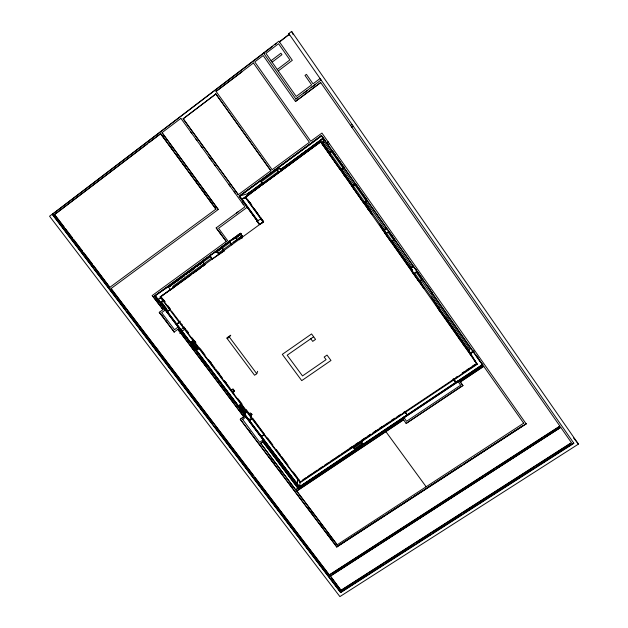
<?xml version="1.0" encoding="UTF-8"?>
<svg xmlns="http://www.w3.org/2000/svg" width="628" height="628" viewBox="0 0 628 628"><rect width="100%" height="100%" fill="white"/><g stroke="black" fill="none" stroke-linecap="round" stroke-linejoin="round"><path stroke-width="0.94" d="M567.712 446.508L573.678 443.046L340.651 592.228L367.906 574.439M330.202 576.049L560.757 427.37L571.527 442.819L341.004 590.469L341.02 589.896M523.689 423.17L337.165 544.782L260.699 443.313L263.006 441.735L298.065 488.176L295.717 489.958L260.699 443.313M525.958 423.555L526.193 423.916L336.789 547.027L336.812 546.501M341.004 590.469L330.218 575.719M526.193 423.916L321.944 133.073L310.75 141.253L254.764 61.882L263.195 55.562L295.474 101.461L320.696 82.519L559.98 426.239L329.284 575.091L329.315 574.534M331.246 152.125L323.349 140.892L323.758 138.333M297.994 478.803L296.918 484.792L299.25 487.877L299.375 487.14L361.979 445.346L361.791 444.993L299.446 486.724L297.075 483.937L299.399 487.014L361.971 445.244M299.564 486.064L300.215 482.249M250.297 415.807L251.969 414.307L250.297 415.807L300.231 482.037L300.333 481.433M337.165 544.782L296.699 490.923L403.506 419.669L406.135 423.453L462.915 385.631L460.245 381.816L462.915 385.631M157.746 299.933L296.738 484.541L297.146 483.521M297.743 478.976L296.887 483.693L158.28 299.564M263.524 439.043L263.265 439.835L259.678 442.285L242.636 419.418M260.62 443.541L263.006 441.735M264.482 434.333L261.279 436.523L264.482 434.333L252.637 418.17M252.519 418.46L249.308 420.666L251.836 418.719M249.308 420.666L250.768 417.102M250.635 415.516L251.381 413.711M232.556 392.288L234.401 390.734L232.556 392.288L248.861 413.907L249.065 413.428M246.451 416.419L242.541 419.63M336.789 547.027L240.241 419.394L243.986 416.56M228.568 336.718L227.195 338.61L254.583 375.254L256.758 373.739L257.661 371.289M247.456 411.528L245.156 413.114L239.645 405.814L240.893 403.184M246.828 412.188L245.234 413.295L239.519 405.727L240.783 403.082M179.639 321.575L176.452 324.464L180.008 321.842L179.671 322.148L231.112 390.373L231.355 389.933M227.195 338.61L229.369 337.063L230.727 335.187M193.353 339.819L191.399 341.962L197.247 349.71L198.503 348.218M191.532 342.056L192.427 341.412L198.071 348.901L197.176 349.537L191.532 342.056L192.82 340.635M185.181 328.672L179.773 333.405M183.965 327.07L179.247 331.262M177.999 329.221L243.829 416.914M162.958 316.677L159.261 312.344L174.152 332.031L173.265 330.281M178.674 326.631L174.553 329.7L161.655 312.642L165.816 309.596M170.212 309.416L166.938 311.857L170.219 309.463M295.851 98.973L263.509 52.956L278.942 41.165L292.318 60.312L278.283 70.94M288.786 33.559L291.612 31.4L578.443 444.09L339.905 596.6L49.557 216.213L52.116 214.258L340.635 592.62L573.89 443.313L288.786 33.559L289.618 35.192M340.651 592.228L52.414 214.211L263.564 53.027M52.414 214.211L272.505 46.496M274.781 44.761L276.296 43.599M279.389 41.809L289.273 34.273L279.515 42.013M54.416 214.658L160.564 133.67L215.93 209.1L109.829 287.365L54.416 214.658L147.517 143.82M149.064 142.627L160.768 133.709M329.284 575.091L110.952 288.629L218.269 209.493L161.993 132.673L180.809 118.425M253.476 63.051L309.408 142.297L272.159 169.725L216.071 91.405L253.437 63.004M241.835 71.937L216.071 91.405M183.086 118.794L215.883 93.965L183.195 118.818L238.334 194.727L183.266 118.833M163.123 309.526L152.172 295.576L226.253 241.529L216.244 227.893M271.092 60.696L280.904 53.231L281.941 54.699L272.12 62.164M277.262 69.48L289.885 59.911L278.565 43.717L265.934 53.356L296.196 96.445L311.621 84.882L305.012 75.415L306.417 74.355L313.027 83.83L320.076 78.547M295.819 98.934L321.089 80.007M295.906 99.036L297.436 97.89M303.552 93.305L307.375 90.44M311.198 87.582L315.028 84.717M295.474 101.461L320.72 82.574M238.216 194.758L270.872 170.722L215.82 93.941L270.872 170.722M245.815 197.475L241.191 198.935L239.174 196.164L321.489 135.475L482.963 365.261L362.073 445.574M321.583 135.554L239.456 196.077L257.488 220.86L256.946 221.221L259.442 224.651L263.305 222.163M281.948 170.659L280.535 168.673L276.642 168.963L260.392 180.942L262.881 184.404M241.466 198.848L239.927 196.156L321.505 136.048L432.37 293.213M261.248 181.806L277.215 170.039M248.343 195.096L247.393 193.817L262.512 182.748M280.528 169.419L323.153 138.097M260.62 184.349L262.198 183.188M282.066 168.555L314.283 145.044M315.515 143.93L323.294 138.199M251.899 190.959L247.55 193.769M253.422 189.821L260.502 184.624M282.38 168.5L290.207 162.738M291.769 161.584L299.776 156.137M301.157 154.669L309 148.915M310.546 147.753L317.603 142.58M319.942 140.837L323.067 138.403M241.191 198.935L246.074 197.286M262.339 183.329L278.306 171.57M282.176 168.689L287.702 164.614M288.778 163.822L289.343 163.241M291.651 161.71L297.476 157.251M299.964 155.587L300.608 155.116M309.047 148.915L300.914 154.716M310.185 148.067L318.522 141.936M320.633 140.782L321.01 139.918M322.117 139.275L321.395 139.636M323.145 138.521L322.423 138.874M287.577 165.125L286.941 165.588L286.674 165.195M308.968 149.37L308.332 149.841L308.058 149.456M322.69 139.267L323.334 138.796M257.417 221.331L241.388 199.209L241.976 198.911L257.959 220.938L257.15 221.496M263.077 222.006L245.061 197.145L320.508 141.606L323.106 143.239L329.833 152.8L322.054 141.842L323.349 140.892M320.578 141.653L245.289 197.074L263.446 221.77L245.509 197.004L320.727 141.732L371.862 214.446M323.789 139.306L325.241 140.421M259.929 186.587L245.956 196.964M261.507 185.433L300.239 157.016M301.707 155.838L320.696 141.959M322.98 143.168L324.276 142.218M326.741 142.917L328.303 141.763M350.369 125.553L351.947 124.391M327.989 144.691L329.551 143.545M351.617 127.343L353.195 126.181M236.536 213.033L238.083 211.887M328.727 153.075L332.188 150.539L335.619 155.414M332.291 150.689L328.837 153.216L330.124 153.711M154.378 296.016L240.351 233.357L155.312 295.78L158.185 299.43L157.848 299.666L154.857 295.702L154.378 296.016L157.385 299.988L161.278 297.279M207.578 257.323L202.083 261.334L204.563 264.678M223.961 245.383L221.668 247.055L223.45 249.473M225.468 244.284L235.563 237.565L236.976 239.488M229.722 241.121L235.108 237.196M237.415 235.516L240.493 233.271L241.482 234.636M257.339 220.985L247.322 207.193L218.575 228.286L228.576 241.921L228.953 241.686M215.404 252.26L216.998 251.098L219.353 254.285L212.413 258.964L209.933 255.612L216.998 251.098M232.501 239.794L235.563 237.565M203.158 261.374L168.312 286.776L170.659 289.901M215.561 252.33L222.336 247.408M232.815 239.825L241.168 233.663M216.385 252.126L222.281 247.699M235.374 238.287L241.105 233.977M173.721 283.236L168.908 286.737L202.24 262.119M176.099 281.501L184.004 275.739M185.59 274.585L193.495 268.815M197.451 265.934L202.2 262.473M216.44 252.095L221.974 248.06M236.214 237.682L240.956 234.22M172.551 284.335L173.147 283.895M175.071 282.498L174.466 282.93L174.254 282.522M180.236 278.73L180.833 278.29M181.194 278.031L181.586 277.176L186.398 273.667M182.905 276.218L183.117 276.626L183.509 275.778M188.91 272.411L189.507 271.971M189.656 271.296L189.876 271.704L190.292 271.013M191.446 270.558L190.841 270.998L190.622 270.589M200.159 264.207L199.366 264.404M202.946 262.151L210.521 256.624M222.367 247.997L230.005 242.424M211.612 258.1L172.716 286.439L173.642 287.679M217.916 253.516L242.494 235.61M233.443 242.353L241.136 236.748L242.188 238.185M467.546 348.422L477.209 364.295L300.129 482.642L160.109 296.981L263.454 221.763M172.135 288.707L190.983 275.056M193.079 273.447L200.434 268.172M202.475 266.61L205.018 264.835M219.651 254.097L223.843 251.129M343.924 167.236L340.47 169.748L341.177 169.427M344.56 167.174L340.572 169.898L344.026 167.386L342.26 164.874M168.029 310.993L161.113 301.825L163.296 300.247M159.261 312.344L162.974 309.643L152.29 295.498M355.079 183.557L352.457 185.448L352.332 186.618L355.786 184.13M352.551 185.59L354.914 183.886M352.434 186.759L355.888 184.263L357.528 186.602M178.69 322.188L180.142 321.136M176.798 324.15L179.71 322.054M174.152 332.031L177.857 329.347L243.899 416.772L240.304 419.245L336.804 546.815L526.091 423.759M161.113 301.825L162.691 300.702M156.639 347.496L155.045 348.634L156.286 350.251L157.871 349.113M363.926 203.087L367.38 200.615M364.028 203.236L367.482 200.764M374.092 210.875L373.417 209.218M191.399 341.962L193.314 340.588M197.247 349.71L199.649 347.998M226.684 338.052L230.005 335.697M386.613 228.427L383.998 230.288L385.608 233.899L389.054 231.465M384.093 230.429L386.456 228.757M385.521 233.773L388.96 231.339M391.166 241.796L394.612 239.37M391.275 241.953L394.722 239.527L390.012 232.823M231.112 390.373L232.721 389.25L234.166 391.166M413.373 266.5L410.759 268.329L413.734 273.871L417.173 271.477M410.861 268.478L413.216 266.837M313.647 336.765L287.2 355.197L302.508 375.921L326.081 359.656L324.174 357.049L327.031 355.079L330.98 360.48L301.73 380.639L282.31 354.365L311.582 333.947L315.562 339.387L312.713 341.381L310.789 338.759M157.487 300.121L161.38 297.413M413.648 273.753L417.086 271.359L415.775 269.082M239.519 405.727L241.121 404.62M239.645 405.814L240.54 405.193L246.05 412.502M419.214 281.65L422.652 279.272M419.323 281.815L422.762 279.429M161.459 296.235L161.082 296.495L200.874 267.52M248.861 413.907L250.337 412.894L251.773 414.794M160.109 296.981L172.849 288.221M200.913 267.3L204.948 264.49M467.515 350.102L467.617 349.372M470.223 353.069L471.887 352.049M470.639 353.14L473.08 351.507M470.686 353.211L473.12 351.578M469.98 353.933L474.046 351.201M218.183 254.725L224.251 250.658M349.506 448.392L351.947 446.759M356.013 444.035L357.638 442.952M361.704 440.228L364.962 438.054M367.404 436.421L370.653 434.246M373.911 432.072L376.353 430.439M379.602 428.265L382.044 426.632M391.809 420.108L393.434 419.017M452.89 379.249L453.369 378.927M462.153 373.071L463.747 372.004M466.942 369.868L469.336 368.267M472.523 366.132L474.917 364.538M302.743 479.831L306.009 477.641M307.555 476.613L311.684 473.85M313.168 472.86L317.36 470.058M318.781 469.108L323.035 466.259M324.393 465.348L328.711 462.467M330.006 461.596L334.386 458.675M335.619 457.843L338.029 456.234M338.437 455.967L340.054 454.876M341.302 454.044L343.783 452.388M344.113 452.168L359.514 441.869M360.079 441.492L370.865 434.286M372.31 433.32L378.158 429.403M378.825 428.955L383.834 425.611M384.532 425.148L389.509 421.82M391.056 420.784L395.185 418.028M396.763 416.968L400.852 414.229M403.278 412.612L404.911 411.521L407.321 415.194L405.296 412.054M455.873 377.452L457.474 376.376M462.286 373.158L475.121 364.578M475.632 364.24L476.731 363.502M479.855 361.359L480.663 361.987L475.412 354.325M405.774 411.269L453.581 379.312L455.881 382.554M480.318 361.438L482.202 364.711L362.058 444.922M297.311 483.89L299.375 487.14M300.231 482.037L405.005 411.999M454.154 378.802L455.959 382.727L453.659 379.477L476.966 363.895M353.878 447.866L361.43 442.819L362.081 443.698M299.25 487.877L361.995 445.998L361.752 443.596L362.215 443.658L362.238 445.064L407.274 414.998L405.5 412.541M362.136 440.825L362.215 443.658L354.388 448.887L352.661 446.547M408.09 414.456L482.618 364.711M362.254 445.825L362.238 445.174L482.665 364.79M295.764 489.714L298.072 488.16M457.961 381.431L482.736 364.892M482.838 365.064L299.305 487.564L154.582 295.882M460.01 381.997L483.662 366.218L523.815 423.374M296.651 491.19L403.545 419.881M460.332 382.005L483.764 366.375M462.82 385.451L406.135 423.453M155.72 295.129L169.332 286.101L170 286.572M174.529 282.427L171.978 284.178L172.19 284.594M176.028 281.799L177.614 280.74M181.555 277.309L177.74 279.986L177.952 280.394M239.378 239.292L242.549 237.203M178.697 279.389L173.956 282.93M183.117 276.626L184.648 275.621M187.152 273.792L185.464 274.538L186.924 273.392M189.876 271.704L191.501 270.629M192.411 269.852L194.013 268.8M180.621 277.882L182.505 276.61M190.315 270.935L185.794 274.106L186.014 274.522M191.257 270.315L194.123 268.038M197.616 265.613L196.124 266.767M197.019 266.044C195.127 266.351 193.377 269.726 192.553 269.184M202.569 262.057L199.398 264.38M201.258 263.014L196.486 266.5M337.636 545.991L384.509 515.494M386.157 514.45L400.954 504.802M402.603 503.75L411.646 497.855M413.295 496.803L422.338 490.908M423.986 489.856L461.808 465.246M463.456 464.194L472.499 458.291M474.148 457.239L522.669 425.698M241.136 236.748L238.687 238.342L239.755 239.81M201.274 262.826L202.773 261.845M329.3 574.863L559.862 426.082M332.691 574.133L377.938 544.947M380.411 543.353L389.454 537.521M391.103 536.453L425.658 514.167M428.123 512.581L436.35 507.275M438.823 505.681L473.379 483.395M475.843 481.802L484.07 476.495M486.535 474.901L493.946 470.129M497.235 468.001L531.79 445.715M534.255 444.129L542.482 438.823M544.955 437.229L560.584 427.15M330.187 576.284L560.757 427.37M261.232 223.38L263.65 221.825M341.012 590.234L570.577 443.187M369.554 573.38L383.59 564.391M385.247 563.34L399.282 554.351M400.931 553.292L414.967 544.311M416.615 543.251L430.651 534.263M432.307 533.203L446.343 524.223M447.992 523.163L456.25 517.872M457.898 516.82L462.027 514.175M463.684 513.115L471.934 507.832M473.59 506.772L477.72 504.135M479.368 503.075L487.626 497.792M489.275 496.732L503.311 487.744M504.967 486.684L519.003 477.704M520.651 476.644L529.734 470.827M531.382 469.768L534.687 467.656M536.336 466.596L545.418 460.787M547.074 459.727L550.371 457.616M552.028 456.556L561.11 450.739M562.759 449.687L566.064 447.568M219.698 249.387L222.139 247.817M237.879 236.128L240.289 234.613M240.234 233.828L240.304 233.388M240.493 233.271L240.029 233.553L242.526 236.968M226.355 241.466L216.142 227.909L244.975 206.8L180.958 118.464M256.946 221.221L260.997 218.819M109.829 287.365L93.58 265.605M341.546 169.411L342.166 169.12M342.095 168.759L341.436 169.05L329.802 152.51M343.54 167.707L342.959 167.943L331.325 151.395M215.93 209.1L160.564 133.67M241.388 199.209L246.003 197.742M241.662 199.013L246.262 197.553M245.061 197.145L246.804 196.603M239.174 196.164L247.511 193.777L248.445 195.065M277.482 168.987L280.386 168.775L281.046 169.701M247.408 193.809L249.873 194.217M169.607 286.093L170.031 286.164M263.509 52.956L263.995 53.553L263.391 53.451M573.552 437.944L578.443 444.09M55.303 215.38L64.166 226.967M65.312 228.521L72.408 237.784M73.562 239.339L82.417 250.917M83.571 252.472L92.426 264.05M111.101 288.558L253.791 475.789M254.976 477.351L340.439 589.488M52.673 214.164L60.987 225.067M62.172 226.63L83.555 254.662M84.741 256.224L93.643 267.905M94.836 269.459L105.52 283.479M106.713 285.034L115.615 296.714M116.8 298.276L125.71 309.957M126.895 311.512L137.587 325.532M138.772 327.094L170.243 368.369M171.428 369.923L192.215 397.186M193.4 398.741L202.31 410.422M203.496 411.984L212.405 423.665M215.373 427.558L246.843 468.833M248.029 470.388L252.778 476.621M253.963 478.175L256.938 482.076M258.124 483.631L268.808 497.651M270.001 499.205L278.903 510.886M280.096 512.448L288.998 524.129M290.191 525.683L291.376 527.245M292.562 528.8L323.436 569.298M324.629 570.86L329.378 577.085M330.564 578.647L333.531 582.541M334.724 584.095L340.062 591.105M155.257 299.116L158.641 303.567M161.435 307.296L162.573 308.78M178.595 329.99L179.765 331.56M182.717 335.446L185.653 339.356M192.144 347.928L193.314 349.498M199.806 358.062L205.097 365.096M211.589 373.66L212.759 375.238M221.001 386.157L222.775 388.497M229.259 397.061L232.195 400.978M238.687 409.542L241.623 413.452M242.808 414.998L243.978 416.576M262.928 441.971L298.025 488.419M165.831 320.445L166.962 321.968M249.269 430.769L250.446 432.347M253.414 436.24L254.591 437.818M259.325 444.059L260.502 445.645M268.792 456.572L269.969 458.15M271.155 459.704L274.114 463.629M278.848 469.87L281.799 473.795M290.081 484.745L291.855 487.093M300.145 498.02L301.322 499.605M307.83 508.185L309.015 509.771M310.201 511.31L313.152 515.243M319.66 523.823L322.619 527.755M327.353 533.988L328.53 535.574M329.716 537.121L332.675 541.053M159.371 312.257L174.254 331.937M232.957 388.818L234.542 390.922M163.892 300.215L165.015 301.707M187.128 330.964L188.282 332.502M194.656 340.949L195.81 342.488M210.294 361.689L211.448 363.227M217.932 371.894L219.086 373.425M225.452 381.863L226.606 383.394M162 297.962L164.842 301.723M167.668 305.475L170.518 309.243L170.157 309.526L160.493 296.714M181.539 323.867L182.387 325.006M183.988 327.11L188.117 332.589M192.152 337.942L195.708 342.66M200.316 348.768L205.058 355.063M208.472 359.593L214.996 368.236M216.016 369.594L222.587 378.315M224.196 380.442L230.186 388.387M231.206 389.745L233.954 393.387M238.02 398.788L242.094 404.181M246.16 409.574L251.561 416.749M267.52 437.904L272.795 444.899M276.304 449.57L280.41 455.01M281.36 456.273L284.28 460.136M285.049 461.156L288.032 465.113M293.284 472.075L297.405 477.547M298.575 479.093L299.752 480.655M171.42 310.899L179.804 322.023M161.537 302.131L166.679 308.945M158.209 299.611L297.123 483.639M154.935 295.647L157.926 299.619M157.95 299.799L296.863 483.811M154.747 295.772L165.415 309.902M178.305 326.976L246.223 416.937M263.344 439.608L299.352 487.304L403.914 417.502L406.544 421.286L460.622 385.247L457.741 380.976M170.274 285.991L170.062 285.575M179.875 278.997L179.655 278.581M179.27 279.429L179.059 279.02M175.424 282.231L175.212 281.823M188.541 272.67L188.329 272.262M184.083 275.928L183.871 275.511M229.369 337.063L256.758 373.739M182.159 277.325L181.947 276.917M198.581 265.354L198.362 264.945M195.316 267.74L195.096 267.332M193.738 268.886L193.518 268.478M191.807 270.299L191.587 269.883M202.247 261.217L204.728 264.561M201.133 263.501L200.905 263.093M200.52 263.941L200.301 263.532M216.848 251.208L218.544 253.508M352.865 446.492L354.522 448.737M209.831 255.69L212.303 259.042M221.511 247.165L223.984 250.533M222.971 249.787L224.039 251.247M361.061 442.096L362.215 443.658M229.424 241.395L231.897 244.771M229.314 241.482L231.787 244.857M219.674 232.368L220.805 233.891M223.568 237.674L224.698 239.19M385.788 431.507L426.074 486.669M240.147 233.483L242.636 236.897M162.11 132.689L218.269 209.493M162.087 135.303L166.106 140.798M168.979 144.723L172.998 150.218M175.864 154.135L179.883 159.63M182.756 163.555L185.048 166.695M189.64 172.967L191.94 176.107M194.806 180.032L198.825 185.519M201.698 189.444L205.717 194.939M208.59 198.864L212.602 204.351M213.756 205.921L215.475 208.276M235.414 237.674L236.073 238.569M249.968 202.499L251.687 204.877M247.448 199.312L251.483 204.956M254.324 208.794L258.367 214.47M260.628 217.492L263.54 221.598M239.292 196.124L259.819 224.408M257.048 221.158L259.537 224.596M190.677 131.856L191.838 133.442M195.826 138.953L196.988 140.539M200.976 146.049L202.138 147.635M208.991 157.078L211.871 161.035M214.14 164.175L215.302 165.768M229.024 184.671L230.186 186.265M234.173 191.768L235.335 193.361M242.18 202.797L243.35 204.398M248.774 195.167L247.66 193.628L248.57 194.916M260.549 180.833L263.038 184.294M276.642 168.963L279.13 172.449M276.516 169.065L279.005 172.543M337.26 157.761L341.208 163.374M358.572 188.086L360.81 191.273M361.909 192.827L366.925 199.971M417.604 272.097L421.726 277.961M432.245 293.621L479.902 361.438M354.922 184.962L366.414 201.305M388.088 232.148L393.646 240.053M416.207 272.152L421.686 279.939M342.519 168.163L354.365 185.009M365.645 201.046L385.945 229.927M393.277 240.351L412.447 267.622M420.909 279.656L469.972 349.435L468.692 350.298L419.724 280.685M365.261 202.718L369.766 209.124M353.399 186.061L364.892 202.397M386.573 233.216L392.131 241.121M414.7 273.204L420.171 280.983M341.601 169.536L352.81 185.472M365.001 202.758L368.801 208.151M384.831 230.994L379.814 223.913M392.123 241.317L412.392 270.173M434.042 300.914L439.262 308.332L438.211 306.543M448.149 321.01L468.276 349.615M341.083 168.846L352.928 185.896M364.53 202.177L385.451 231.975M391.621 240.736L412.431 270.323M322.737 143.011L329.441 152.549M341.185 169.238L352.92 185.927M364.664 202.616L370.81 211.353M380.058 224.494L385.152 231.936M391.291 240.469L412.949 271.445M433.964 301.212L469.956 352.379M381.628 228.302L423.931 288.425M438.501 309.125L476.487 363.11M320.508 141.606L477.209 364.295M320.625 141.912L340.274 169.78M343.61 174.576L344.733 176.17M352.025 186.477L363.793 203.252M367.718 208.834L368.84 210.427M384.407 232.517L391.213 242.251M411.473 271.037L419.221 281.996M439.05 310.169L440.322 312.038M458.699 338.147L459.916 339.834M463.15 344.474L464.265 346.059M473.732 359.514L476.519 363.471L476.275 363.078M481.103 362.325L482.963 365.261M476.668 355.707L478.332 358.313M472.947 350.416L473.936 351.978M290.356 162.487L289.72 162.958M469.218 351.609L466.918 348.344L467.334 349.027M431.381 291.557L432.464 293.983L428.241 286.925M446.83 318.781L448.321 321.3M445.754 317.266L447.191 319.691M433.139 299.336L434.121 301.008M431.475 296.879L438.666 309.416M420.038 280.74L420.956 282.388M419.857 281.038L424.073 288.676M408.789 264.435L410.06 266.814M291.612 31.4L293.205 34.721M453.463 379.061L453.659 379.477M198.001 265.212L197.616 266.06L197.396 265.652M192.192 269.443L189.358 271.704M176.774 280.685L176.389 281.532L176.178 281.124M379.861 224.031L381.683 228.435M370.693 210.984L371.847 214.454M369.609 208.653L370.073 210.058M403.82 416.976L403.961 417.714M362.238 445.064L362.018 443.423L361.995 445.998"/></g></svg>
